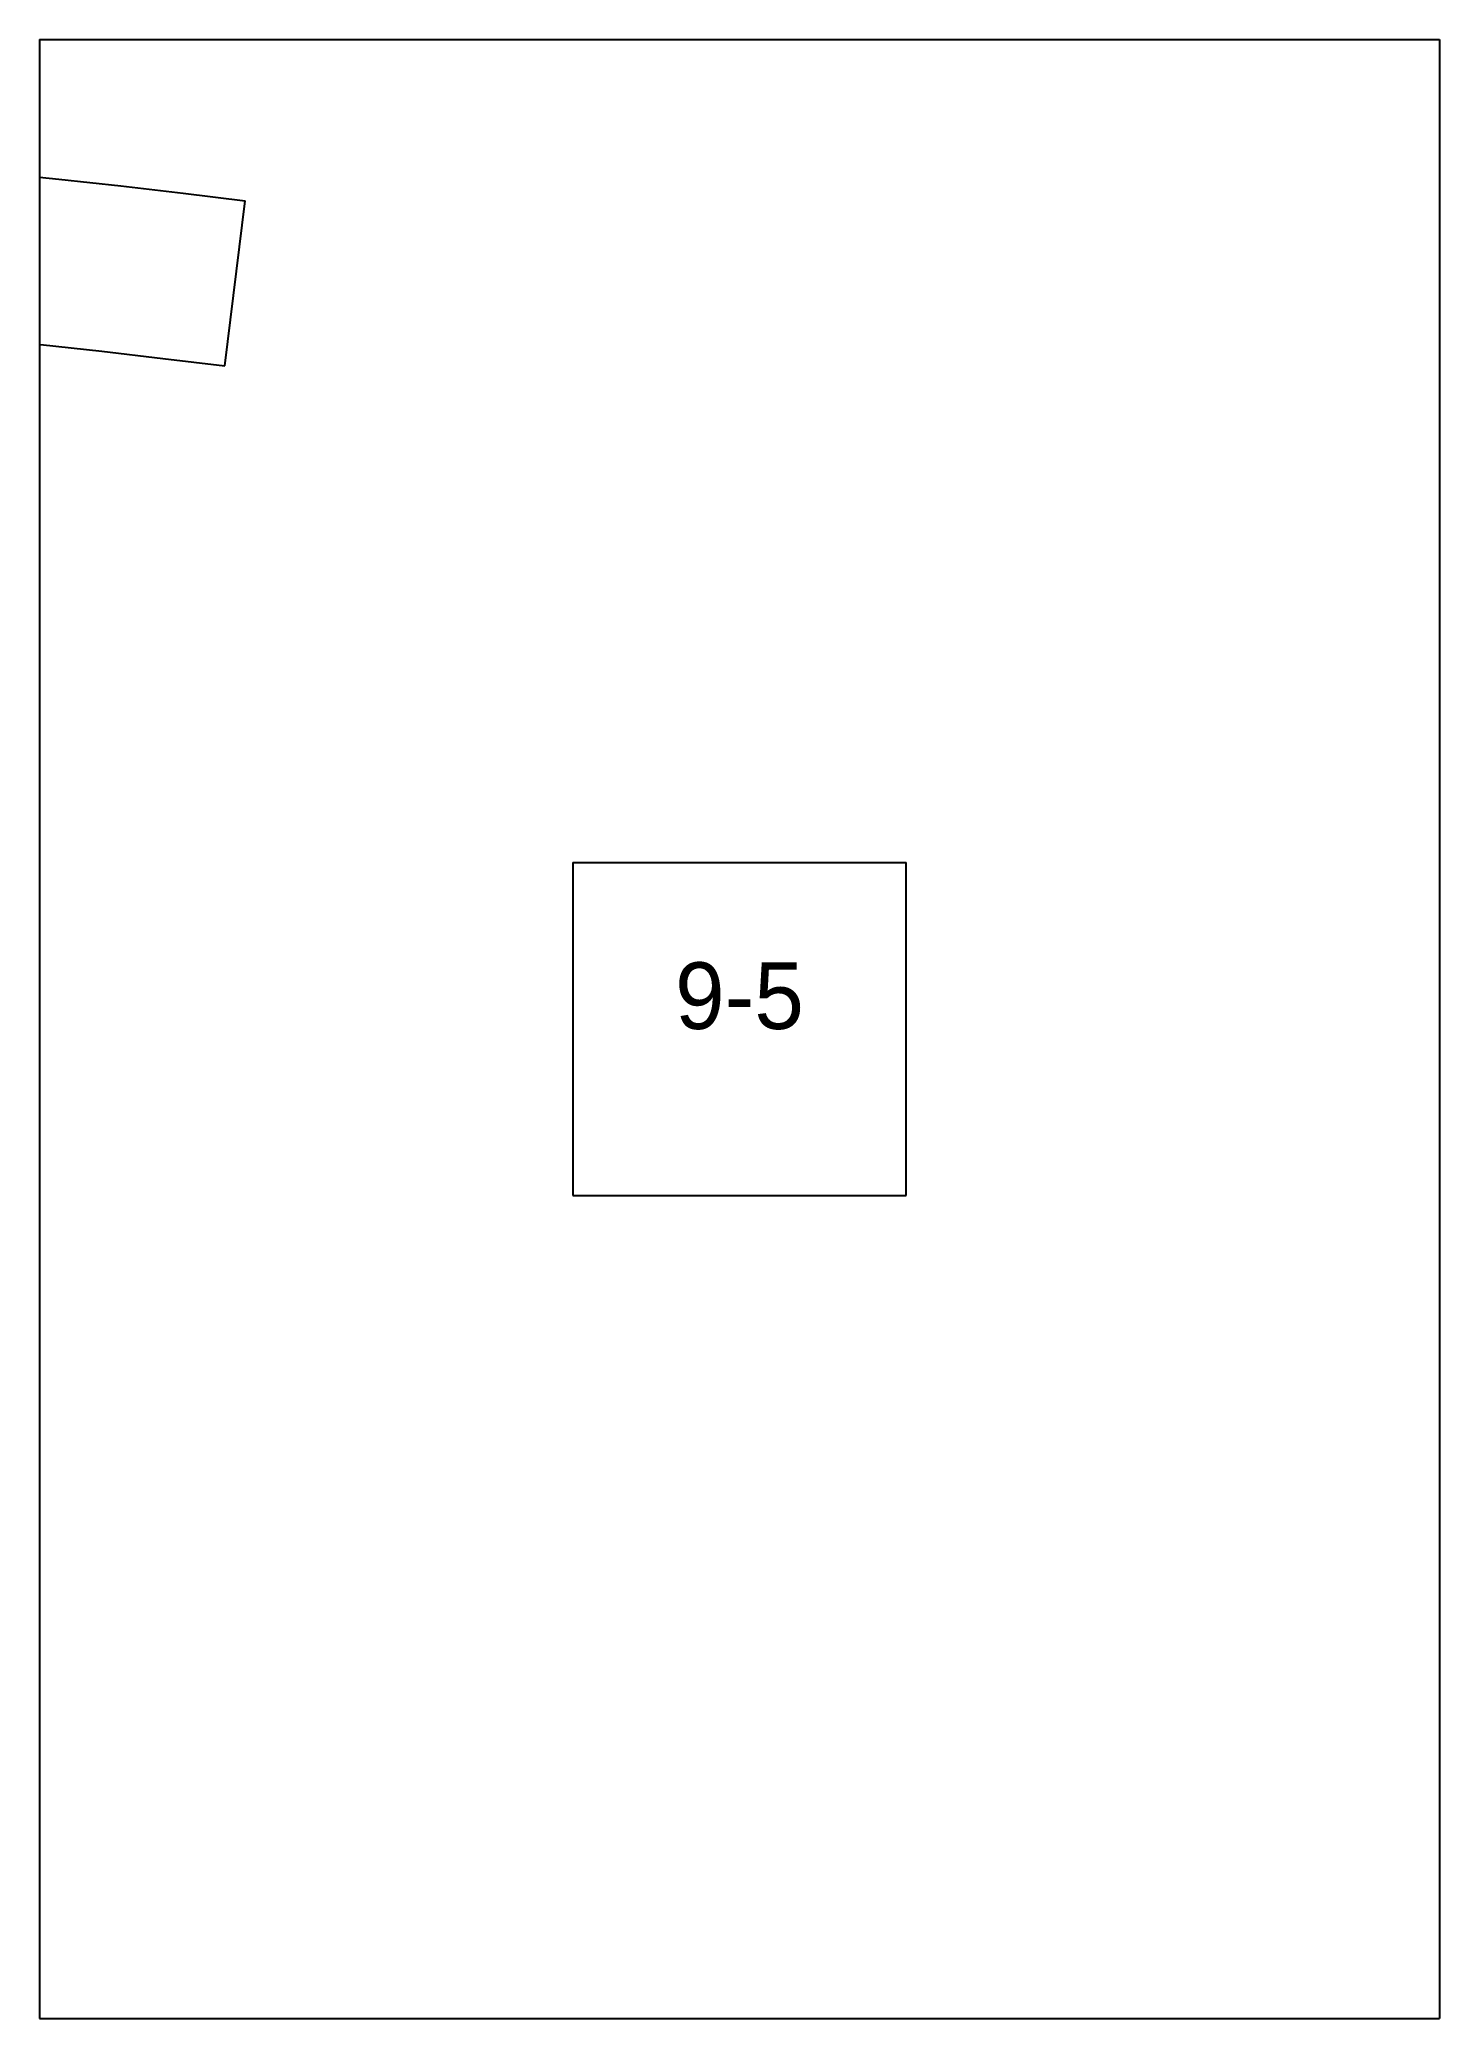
# Paper-space layout 'Plan 9-5' of a CAD drawing. Header units: metres, sheet in millimetres. Extents: x 0 to 210, y 0 to 297.
# The model-space entities are those that its viewports show. They can reach past a viewport. Long polylines and large blocks are cut down to what shows.
import ezdxf
from ezdxf.enums import TextEntityAlignment as Align

# ---------------------------------------------------------------- set-up
doc = ezdxf.new("R2010")
doc.units = ezdxf.units.M
for name, color, linetype in [('default', 7, 'Continuous'), ('TEXTLAYER', 7, 'Continuous'), ('VIEWPORTS', 7, 'Continuous')]:
    doc.layers.add(name, color=color, linetype=linetype)

msp = doc.modelspace()

# ---------------------------------------------------------------- linework, layer by layer
at = {"color": 9}
for p, q in [((840, -2079), (840, -2376)), ((840, -2079), (840, -2376)), ((1050, -2079), (1050, -2376)), ((630, -2376), (840, -2376)), ((630, -2376), (840, -2376)), ((840, -2376), (1050, -2376)), ((840, -2376), (840, -2673)), ((840, -2376), (1050, -2376)), ((840, -2376), (840, -2673)), ((1050, -2376), (1050, -2673)), ((920, -2499.5), (970, -2499.5)), ((920, -2499.5), (920, -2549.5)), ((970, -2549.5), (970, -2499.5)), ((920, -2549.5), (970, -2549.5)), ((630, -2673), (840, -2673)), ((630, -2673), (840, -2673)), ((840, -2673), (1050, -2673)), ((840, -2673), (840, -2970)), ((840, -2673), (1050, -2673)), ((840, -2673), (840, -2970)), ((1050, -2673), (1050, -2970))]:
    msp.add_line(p, q, dxfattribs=at)
at = {"layer": 'default', "color": 7, "linetype": 'Continuous'}
for p, q in [((833.56, -2395.95), (842.88, -2396.93)), ((842.88, -2396.93), (852.21, -2397.96)), ((852.21, -2397.96), (861.56, -2399.04)), ((861.56, -2399.04), (870.83, -2400.18)), ((867.79, -2424.99), (870.83, -2400.18)), ((830.97, -2420.82), (840.14, -2421.78)), ((840.14, -2421.78), (849.32, -2422.79)), ((849.32, -2422.79), (858.51, -2423.86)), ((858.51, -2423.86), (867.79, -2424.99))]:
    msp.add_line(p, q, dxfattribs=at)

# ---------------------------------------------------------------- texts
at = {"layer": 'TEXTLAYER', "color": 1}
msp.add_text('9-5', height=10, dxfattribs=at).set_placement((945, -2524.5), align=Align.CENTER)

psp = doc.layouts.new('Plan 9-5')

# ---------------------------------------------------------------- viewports
at = {"layer": 'VIEWPORTS'}
psp.add_viewport(center=(105, 148.5), size=(210, 297), view_center_point=(945, -2524.5), view_height=297, dxfattribs=at)

doc.saveas('drawing.dxf')
